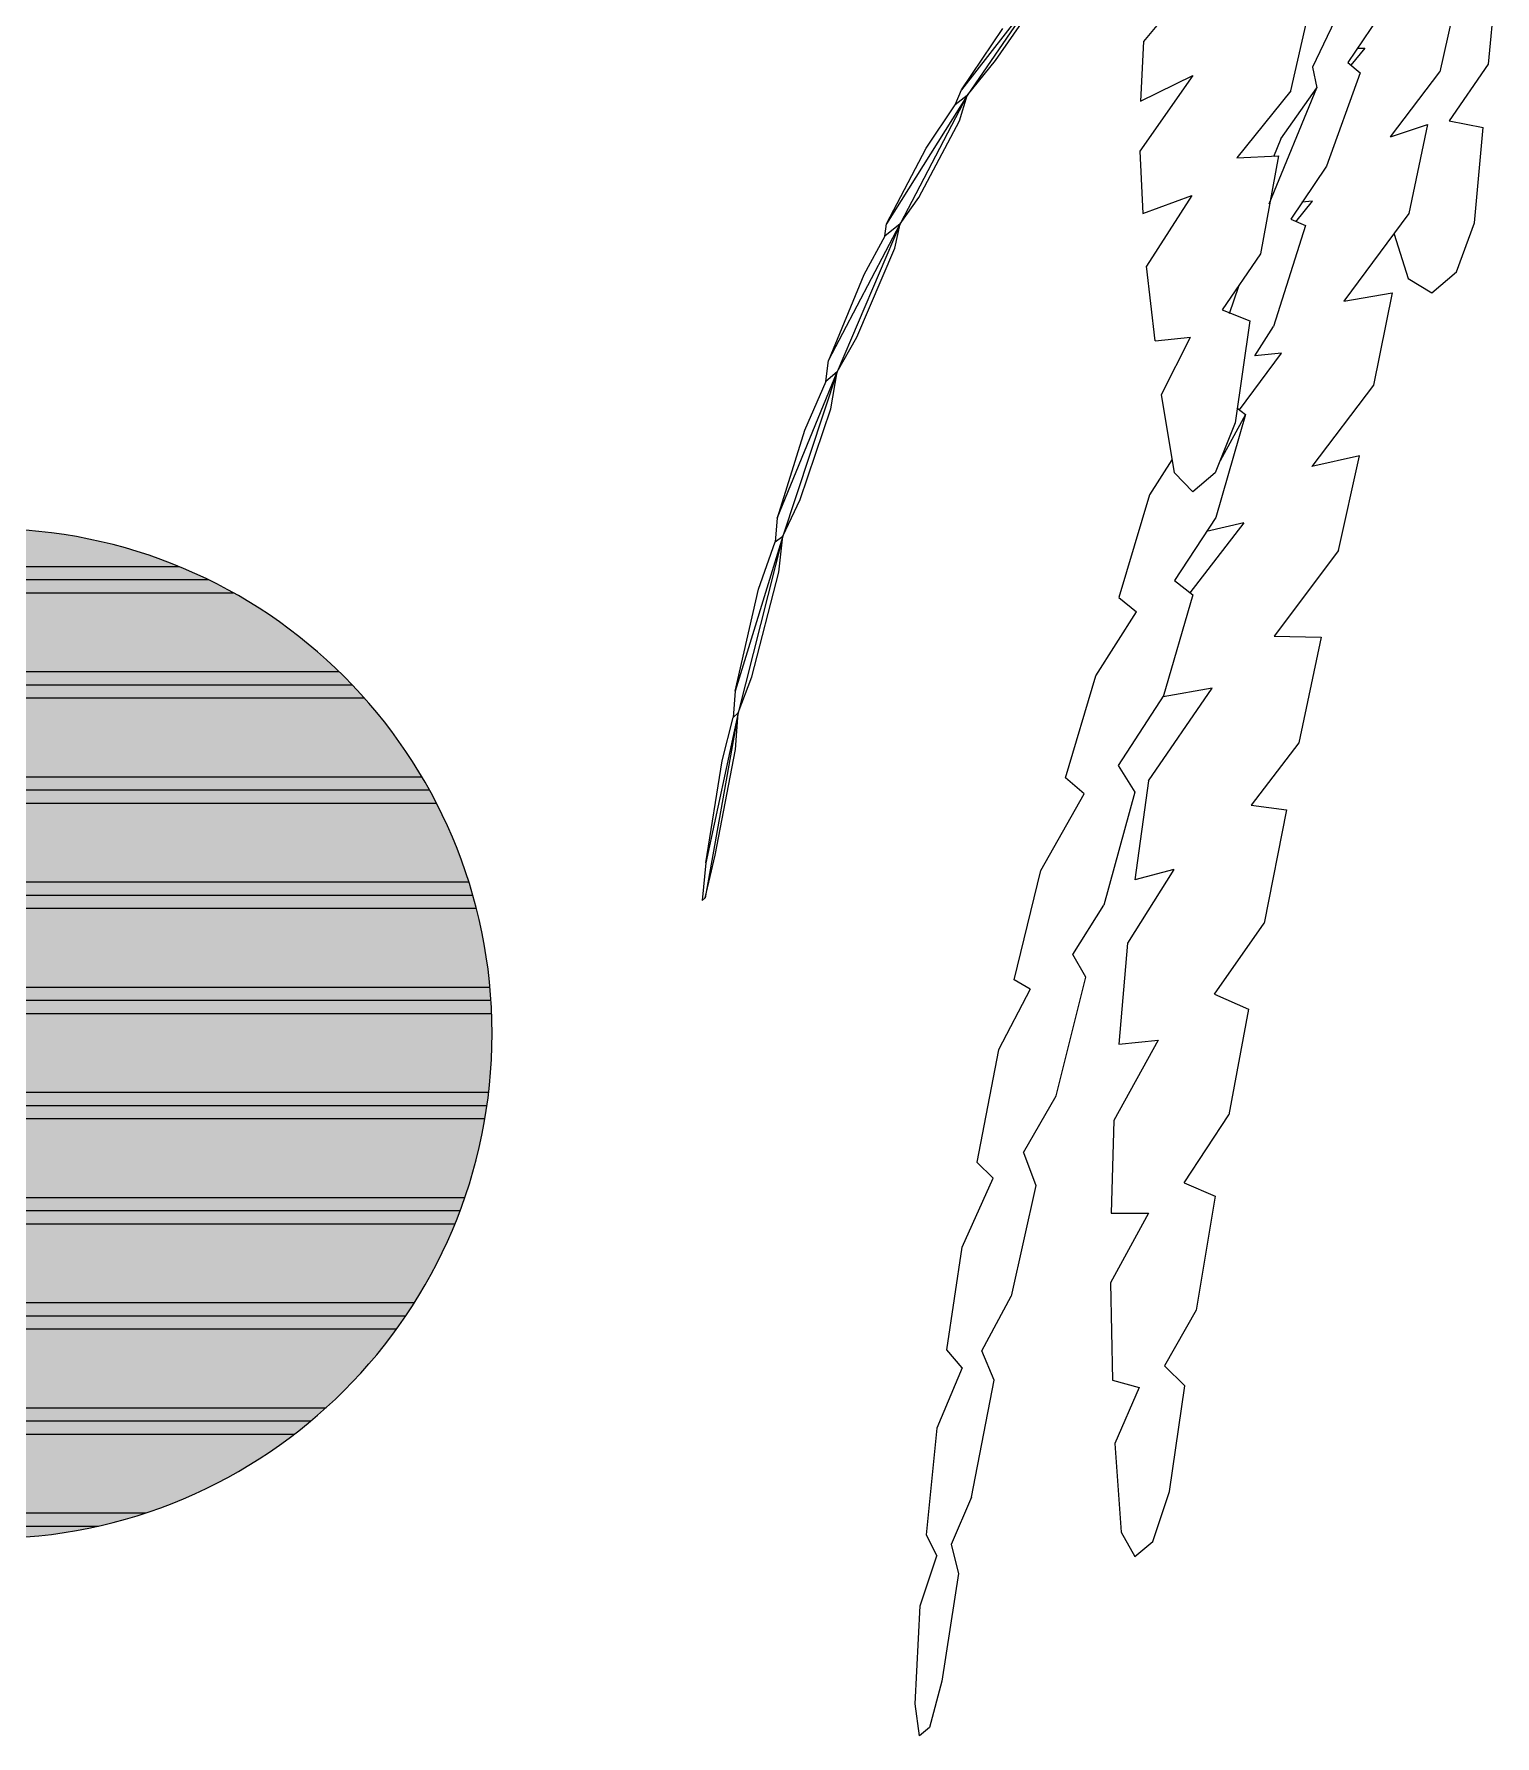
# Model space of a CAD drawing. Header units: inches. Extents: x 4 to 844, y 19 to 530.
# Drawn here: x 47.752 to 49.488, y 147.724 to 149.746 of the extents above; entities that cross this region are included whole.
import ezdxf

# ---------------------------------------------------------------- set-up
doc = ezdxf.new("R2010")
doc.units = ezdxf.units.IN
doc.header["$MEASUREMENT"] = 0
doc.layers.add('HH9B', color=103, linetype='Continuous')

msp = doc.modelspace()

# ---------------------------------------------------------------- hatches: boundary and pattern name
at = {"lineweight": 0}
h = msp.add_hatch(color=256, dxfattribs=at)
h.dxf.hatch_style = 1
h.paths.add_polyline_path([(47.69592, 147.95837, 1), (47.69592, 149.15837), (17.29592, 149.15837, 1), (17.29592, 147.95837)])
at = {"lineweight": 0, "true_color": 0x4554a5}
h = msp.add_hatch(dxfattribs=at)
h.set_pattern_fill('PLAST', color=175, scale=0.5)
h.set_pattern_definition([(0, (-120.44203, 122.58232), (0, 0.125), []), (0, (-120.44203, 122.59795), (0, 0.125), []), (0, (-120.44203, 122.61357), (0, 0.125), [])])
h.paths.add_polyline_path([(47.69592, 147.95837, 1), (47.69592, 149.15837), (17.29592, 149.15837, 1), (17.29592, 147.95837)])

# ---------------------------------------------------------------- linework, layer by layer
at = {"lineweight": 0}
msp.add_arc((47.69592, 148.55837), 0.6, 270, 90, dxfattribs=at)
at = {"layer": 'HH9B', "lineweight": 0}
for p, q in [((49.03758, 149.93261), (48.86037, 149.67345)), ((49.13611, 149.81705), (49.06993, 149.7374)), ((48.95007, 149.80359), (48.85375, 149.68018)), ((49.31847, 149.80695), (49.27068, 149.7071)), ((49.44348, 149.79798), (49.42215, 149.7015)), ((49.4876, 149.79574), (49.47951, 149.71047)), ((48.89419, 149.71496), (48.94419, 149.78676)), ((49.24494, 149.67906), (49.267, 149.77442)), ((49.35818, 149.78003), (49.31259, 149.71271)), ((48.85375, 149.68018), (48.90301, 149.7531)), ((49.06993, 149.7374), (49.06626, 149.66672)), ((49.33318, 149.72954), (49.31627, 149.70935)), ((49.32435, 149.72954), (49.33318, 149.72954)), ((48.86037, 149.67345), (48.89419, 149.71496)), ((49.31259, 149.71271), (49.3273, 149.70037)), ((49.47951, 149.71047), (49.43318, 149.64316)), ((49.12876, 149.69701), (49.06552, 149.60725)), ((49.06626, 149.66672), (49.12876, 149.69701)), ((49.27068, 149.7071), (49.27582, 149.68242)), ((49.3273, 149.70037), (49.28759, 149.5893)), ((49.36333, 149.62408), (49.42215, 149.7015)), ((48.86037, 149.67345), (48.76477, 149.52087)), ((48.86037, 149.67345), (48.78095, 149.52087)), ((48.84639, 149.66223), (48.85375, 149.68018)), ((48.86037, 149.67345), (48.84639, 149.66223)), ((48.85154, 149.64316), (48.86037, 149.67345)), ((49.24494, 149.67906), (49.18097, 149.5994)), ((49.2192, 149.54443), (49.27582, 149.68242)), ((49.23317, 149.62184), (49.27582, 149.68242)), ((48.81183, 149.61062), (48.84639, 149.66223)), ((48.80301, 149.55228), (48.85154, 149.64316)), ((49.36333, 149.62408), (49.40745, 149.63867)), ((49.40745, 149.63867), (49.38539, 149.53321)), ((49.43318, 149.64316), (49.47362, 149.6353)), ((49.46333, 149.52199), (49.47362, 149.6353)), ((48.76477, 149.52087), (48.81183, 149.61062)), ((49.06552, 149.60725), (49.0692, 149.53321)), ((49.23317, 149.62184), (49.22435, 149.60052)), ((49.18097, 149.5994), (49.23023, 149.60164)), ((49.23023, 149.60164), (49.20891, 149.48497)), ((49.28759, 149.5893), (49.24494, 149.52648)), ((48.78095, 149.52087), (48.80301, 149.55228)), ((49.0692, 149.53321), (49.12729, 149.55452)), ((49.12729, 149.55452), (49.07361, 149.47038)), ((49.25082, 149.52311), (49.27068, 149.54779)), ((49.27068, 149.54779), (49.25818, 149.54667)), ((49.24494, 149.52648), (49.26259, 149.51862)), ((49.38539, 149.53321), (49.30818, 149.42887)), ((48.69565, 149.35819), (48.78095, 149.52087)), ((48.78095, 149.52087), (48.70595, 149.34473)), ((48.76257, 149.50628), (48.73757, 149.46028)), ((48.78095, 149.52087), (48.76257, 149.50628)), ((48.76257, 149.50628), (48.76477, 149.52087)), ((48.77433, 149.4917), (48.78095, 149.52087)), ((49.26259, 149.51862), (49.22435, 149.39858)), ((49.36774, 149.50853), (49.38465, 149.4558)), ((49.44201, 149.46365), (49.46333, 149.52199)), ((48.72948, 149.38624), (48.77433, 149.4917)), ((49.0839, 149.38175), (49.07361, 149.47038)), ((49.20891, 149.48497), (49.16332, 149.41877)), ((48.73757, 149.46028), (48.69565, 149.35819)), ((49.17214, 149.41429), (49.18317, 149.44682)), ((49.38465, 149.4558), (49.41259, 149.43897)), ((49.41259, 149.43897), (49.44201, 149.46365)), ((49.30818, 149.42887), (49.36553, 149.43897)), ((49.36553, 149.43897), (49.34347, 149.32902)), ((49.16332, 149.41877), (49.19641, 149.40531)), ((49.19641, 149.40531), (49.17876, 149.28414)), ((48.70595, 149.34473), (48.72948, 149.38624)), ((49.0839, 149.38175), (49.12582, 149.38624)), ((49.09126, 149.3178), (49.12582, 149.38624)), ((49.20229, 149.3638), (49.22435, 149.39858)), ((49.18391, 149.29985), (49.23391, 149.36717)), ((49.23391, 149.36717), (49.20229, 149.3638)), ((48.63462, 149.17083), (48.70595, 149.34473)), ((48.70595, 149.34473), (48.64124, 149.14951)), ((48.69271, 149.33351), (48.69565, 149.35819)), ((48.70595, 149.34473), (48.69271, 149.33351)), ((48.69859, 149.30097), (48.70595, 149.34473)), ((48.69271, 149.33351), (48.66698, 149.27517)), ((49.34347, 149.32902), (49.26994, 149.23254)), ((49.1067, 149.22468), (49.09126, 149.3178)), ((48.66183, 149.19327), (48.69859, 149.30097)), ((49.17876, 149.28414), (49.15523, 149.22468)), ((49.19126, 149.29424), (49.15597, 149.17195)), ((49.19126, 149.29424), (49.16111, 149.23927)), ((49.18097, 149.30209), (49.19126, 149.29424)), ((48.66698, 149.27517), (48.63462, 149.17083)), ((49.32656, 149.24488), (49.26994, 149.23254)), ((49.30156, 149.13269), (49.32656, 149.24488)), ((49.10376, 149.24039), (49.07729, 149.19888)), ((49.12876, 149.20224), (49.1067, 149.22468)), ((49.15523, 149.22468), (49.12876, 149.20224)), ((48.64124, 149.14951), (48.66183, 149.19327)), ((49.07729, 149.19888), (49.04052, 149.07659)), ((48.63462, 149.17083), (48.63241, 149.14278)), ((49.15597, 149.17195), (49.1067, 149.09678)), ((49.18905, 149.16522), (49.12508, 149.0822)), ((49.18905, 149.16522), (49.14494, 149.15512)), ((48.64124, 149.14951), (48.58462, 148.96552)), ((48.64124, 149.14951), (48.5883, 148.93972)), ((48.61256, 149.08669), (48.63241, 149.14278)), ((48.63241, 149.14278), (48.64124, 149.14951)), ((48.63683, 149.10688), (48.64124, 149.14951)), ((49.30156, 149.13269), (49.22509, 149.03059)), ((48.60447, 148.98235), (48.63683, 149.10688)), ((48.58462, 148.96552), (48.61256, 149.08669)), ((49.1067, 149.09678), (49.12876, 149.07996)), ((49.04052, 149.07659), (49.06184, 149.05976)), ((49.12876, 149.07996), (49.09346, 148.95879)), ((49.01331, 148.98347), (49.06184, 149.05976)), ((49.22509, 149.03059), (49.28097, 149.02947)), ((49.28097, 149.02947), (49.2545, 148.90382)), ((48.5883, 148.93972), (48.60447, 148.98235)), ((48.97728, 148.8623), (49.01331, 148.98347)), ((48.58462, 148.96552), (48.58241, 148.93411)), ((49.09402, 148.96069), (49.03978, 148.87689)), ((49.07581, 148.85894), (49.15155, 148.96889)), ((49.15155, 148.96889), (49.09346, 148.95879)), ((48.5883, 148.93972), (48.54932, 148.71982)), ((48.5883, 148.93972), (48.55006, 148.76133)), ((48.58241, 148.93411), (48.5883, 148.93972)), ((48.58535, 148.89596), (48.5883, 148.93972)), ((48.56918, 148.8825), (48.58241, 148.93411)), ((49.2545, 148.90382), (49.19788, 148.82977)), ((48.55006, 148.76133), (48.56918, 148.8825)), ((48.56109, 148.77031), (48.58535, 148.89596)), ((48.99934, 148.84323), (48.97728, 148.8623)), ((49.03978, 148.87689), (49.05964, 148.84548)), ((49.07581, 148.85894), (49.05964, 148.74114)), ((48.94787, 148.75236), (48.99934, 148.84323)), ((49.05964, 148.84548), (49.02287, 148.71085)), ((49.19788, 148.82977), (49.23979, 148.82416)), ((49.23979, 148.82416), (49.21332, 148.68953)), ((48.55006, 148.76133), (48.54565, 148.71646)), ((48.54932, 148.71982), (48.56109, 148.77031)), ((48.91625, 148.62222), (48.94787, 148.75236)), ((49.10596, 148.75348), (49.05081, 148.66597)), ((49.10596, 148.75348), (49.05964, 148.74114)), ((48.54565, 148.71646), (48.54932, 148.71982)), ((48.98611, 148.65251), (49.02287, 148.71085)), ((49.15449, 148.60539), (49.21332, 148.68953)), ((49.05081, 148.66597), (49.04052, 148.54593)), ((49.00155, 148.62558), (48.98611, 148.65251)), ((48.93537, 148.611), (48.91625, 148.62222)), ((48.96625, 148.48422), (49.00155, 148.62558)), ((48.93537, 148.611), (48.89787, 148.53919)), ((49.15449, 148.60539), (49.19494, 148.58744)), ((49.19494, 148.58744), (49.17141, 148.46178)), ((48.89787, 148.53919), (48.87213, 148.40569)), ((49.08758, 148.55041), (49.03464, 148.45505)), ((49.04052, 148.54593), (49.08758, 148.55041)), ((48.92728, 148.41691), (48.96625, 148.48422)), ((49.03464, 148.45505), (49.0317, 148.3451)), ((49.11846, 148.381), (49.17141, 148.46178)), ((48.92728, 148.41691), (48.94199, 148.37764)), ((48.89125, 148.38661), (48.87213, 148.40569)), ((48.85448, 148.30471), (48.89125, 148.38661)), ((48.94199, 148.37764), (48.91257, 148.24637)), ((49.11846, 148.381), (49.15523, 148.3653)), ((49.15523, 148.3653), (49.13243, 148.22955)), ((49.07581, 148.3451), (49.03096, 148.26208)), ((49.0317, 148.3451), (49.07581, 148.3451)), ((48.8361, 148.18243), (48.85448, 148.30471)), ((49.03096, 148.26208), (49.03317, 148.14652)), ((48.87801, 148.1813), (48.91257, 148.24637)), ((49.13243, 148.22955), (49.09493, 148.16335)), ((48.85448, 148.16111), (48.8361, 148.18243)), ((48.89272, 148.14652), (48.87801, 148.1813)), ((48.85448, 148.16111), (48.82433, 148.08931)), ((49.1192, 148.13979), (49.09493, 148.16335)), ((48.86551, 148.00741), (48.89272, 148.14652)), ((49.03317, 148.14652), (49.06479, 148.13755)), ((49.06479, 148.13755), (49.03611, 148.07136)), ((49.10082, 148.01414), (49.1192, 148.13979)), ((48.82433, 148.08931), (48.81183, 147.96253)), ((49.03611, 148.07136), (49.04346, 147.9659)), ((49.08096, 147.95468), (49.10082, 148.01414)), ((48.86551, 148.00741), (48.84125, 147.95131)), ((48.81183, 147.96253), (48.82433, 147.93785)), ((48.84125, 147.95131), (48.85007, 147.91653)), ((49.04346, 147.9659), (49.05964, 147.93673)), ((49.05964, 147.93673), (49.08096, 147.95468)), ((48.80448, 147.87839), (48.82433, 147.93785)), ((48.85007, 147.91653), (48.83022, 147.78863)), ((48.7986, 147.76171), (48.80448, 147.87839)), ((48.83022, 147.78863), (48.81551, 147.73366)), ((48.80375, 147.72356), (48.7986, 147.76171)), ((48.81551, 147.73366), (48.80375, 147.72356))]:
    msp.add_line(p, q, dxfattribs=at)

doc.saveas('drawing.dxf')
